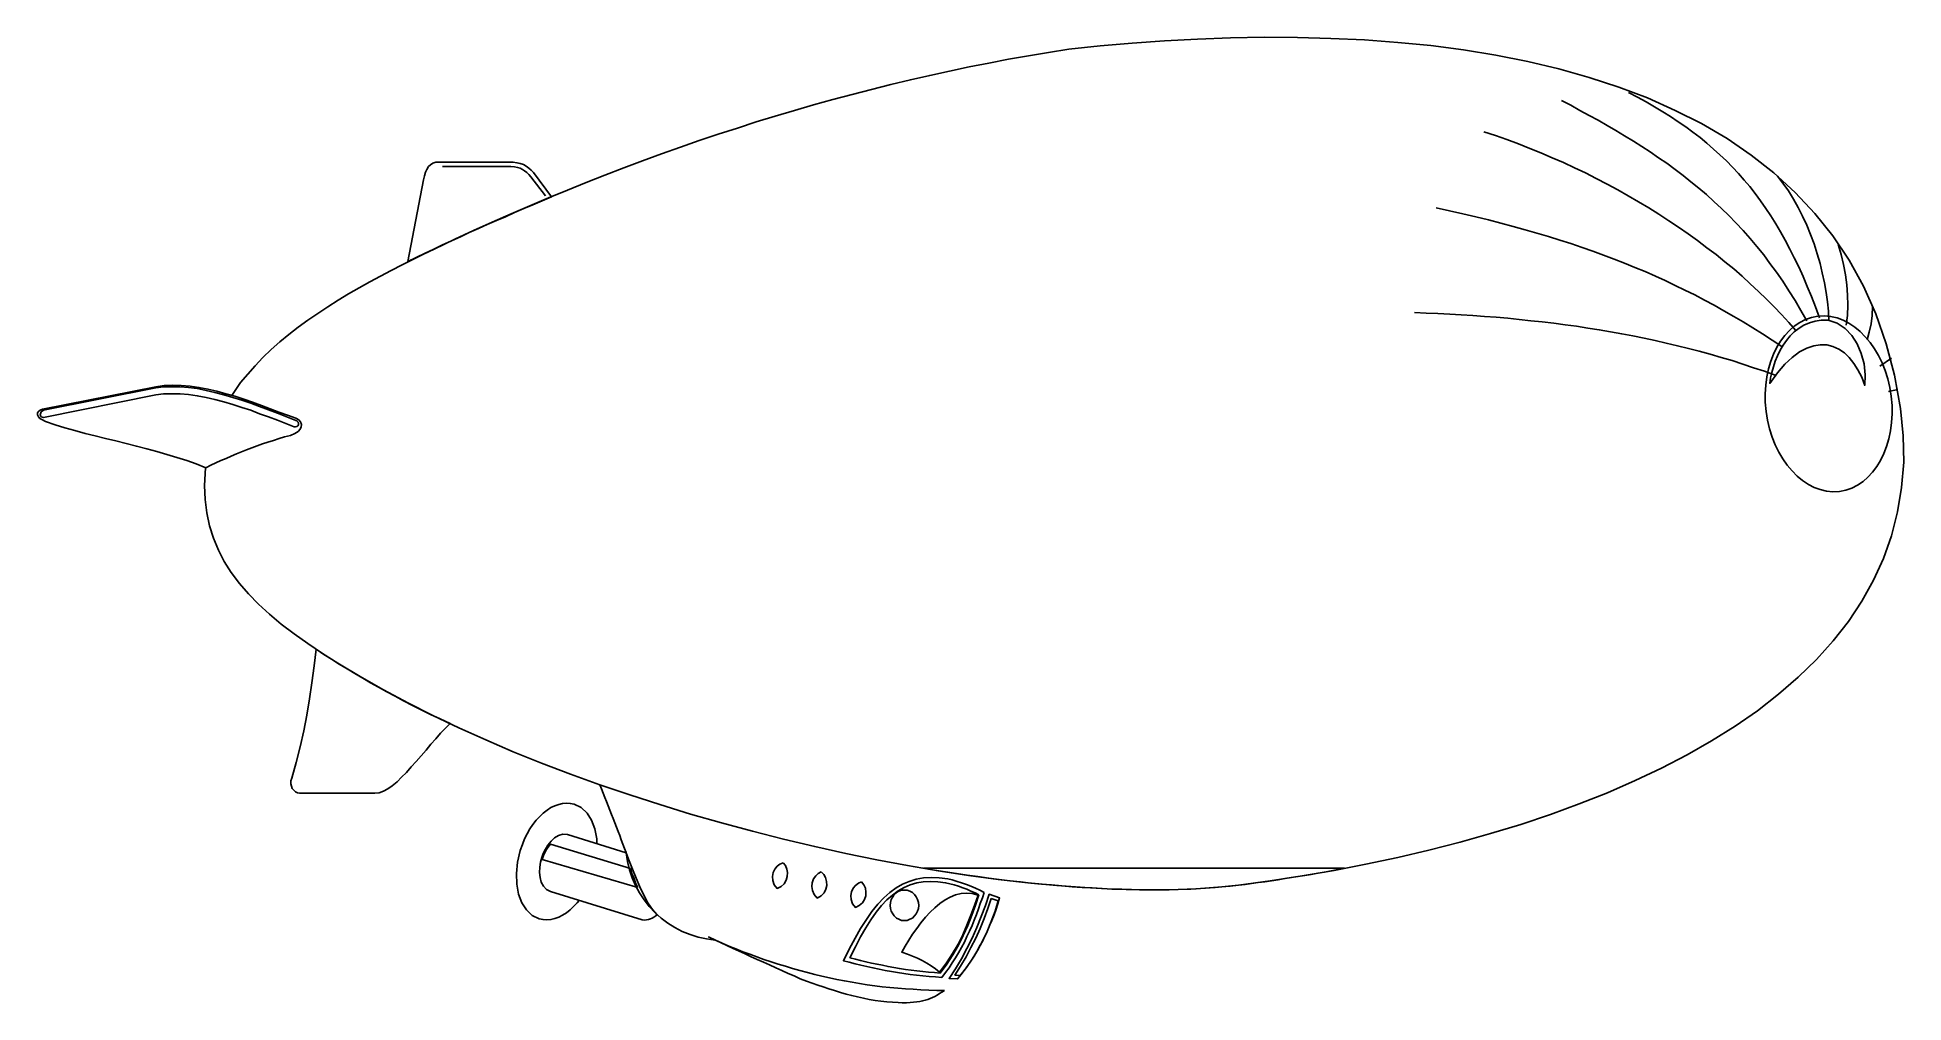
# Model space of a CAD drawing. Header units: millimetres. Extents: x -2000.9 to -1982.1, y 1750.1 to 1759.8.
import ezdxf

# ---------------------------------------------------------------- set-up
doc = ezdxf.new("R2010")
doc.units = ezdxf.units.MM
doc.header["$LTSCALE"] = 10
doc.layers.add('Aeronaves', color=2, linetype='Continuous')

msp = doc.modelspace()

# ---------------------------------------------------------------- linework, layer by layer
at = {"layer": 'Aeronaves'}
for points in [[(-1998.899, 1756.241), (-1998.874, 1756.279), (-1998.811, 1756.37), (-1998.739, 1756.456), (-1998.666, 1756.54), (-1998.587, 1756.624), (-1998.503, 1756.703), (-1998.417, 1756.779), (-1998.325, 1756.855), (-1998.231, 1756.927), (-1998.135, 1756.998), (-1998.036, 1757.066), (-1997.934, 1757.132), (-1997.83, 1757.198), (-1997.726, 1757.262), (-1997.619, 1757.323), (-1997.512, 1757.384), (-1997.403, 1757.44), (-1997.296, 1757.498), (-1997.187, 1757.554), (-1997.078, 1757.607), (-1996.971, 1757.661), (-1996.864, 1757.712), (-1996.76, 1757.762), (-1996.656, 1757.813), (-1996.468, 1757.9), (-1996.28, 1757.984), (-1996.089, 1758.067), (-1995.901, 1758.149), (-1995.713, 1758.228), (-1995.525, 1758.306), (-1995.335, 1758.383), (-1995.147, 1758.456), (-1994.956, 1758.53), (-1994.768, 1758.601), (-1994.577, 1758.672), (-1994.387, 1758.738), (-1994.199, 1758.804), (-1994.008, 1758.87), (-1993.815, 1758.931), (-1993.624, 1758.992), (-1993.434, 1759.051), (-1993.241, 1759.109), (-1993.048, 1759.165), (-1992.855, 1759.218), (-1992.661, 1759.269), (-1992.466, 1759.32), (-1992.27, 1759.368), (-1992.074, 1759.417), (-1991.879, 1759.46), (-1991.681, 1759.503), (-1991.482, 1759.546), (-1991.284, 1759.584), (-1991.086, 1759.623), (-1990.885, 1759.658), (-1990.685, 1759.691), (-1990.481, 1759.724), (-1990.166, 1759.757), (-1989.844, 1759.785), (-1989.518, 1759.808), (-1989.188, 1759.826), (-1988.853, 1759.838), (-1988.517, 1759.844), (-1988.179, 1759.841), (-1987.844, 1759.833), (-1987.506, 1759.818), (-1987.17, 1759.793), (-1986.838, 1759.76), (-1986.51, 1759.717), (-1986.185, 1759.663), (-1985.864, 1759.6), (-1985.552, 1759.526), (-1985.247, 1759.44), (-1984.95, 1759.343), (-1984.66, 1759.234), (-1984.383, 1759.109), (-1984.116, 1758.975), (-1983.86, 1758.825), (-1983.618, 1758.659), (-1983.389, 1758.479), (-1983.176, 1758.283), (-1982.978, 1758.072), (-1982.797, 1757.846), (-1982.632, 1757.602), (-1982.487, 1757.341), (-1982.363, 1757.061), (-1982.259, 1756.761), (-1982.175, 1756.446), (-1982.114, 1756.108)], [(-1983.059, 1756.99), (-1983.118, 1757.094), (-1983.176, 1757.196), (-1983.237, 1757.292), (-1983.298, 1757.389), (-1983.361, 1757.48), (-1983.428, 1757.569), (-1983.491, 1757.656), (-1983.56, 1757.74), (-1983.628, 1757.821), (-1983.699, 1757.9), (-1983.771, 1757.976), (-1983.842, 1758.05), (-1983.915, 1758.123), (-1983.992, 1758.192), (-1984.068, 1758.261), (-1984.144, 1758.327), (-1984.223, 1758.39), (-1984.302, 1758.454), (-1984.383, 1758.515), (-1984.464, 1758.576), (-1984.548, 1758.632), (-1984.632, 1758.69), (-1984.716, 1758.746), (-1984.802, 1758.799), (-1984.891, 1758.853), (-1984.978, 1758.906), (-1985.066, 1758.957), (-1985.158, 1759.01), (-1985.247, 1759.058), (-1985.341, 1759.109), (-1985.432, 1759.16), (-1985.526, 1759.208)], [(-1982.929, 1757.023), (-1982.97, 1757.132), (-1983.011, 1757.237), (-1983.054, 1757.338), (-1983.095, 1757.437), (-1983.138, 1757.534), (-1983.184, 1757.625), (-1983.229, 1757.714), (-1983.275, 1757.803), (-1983.321, 1757.887), (-1983.369, 1757.968), (-1983.42, 1758.047), (-1983.471, 1758.123), (-1983.524, 1758.2), (-1983.577, 1758.271), (-1983.631, 1758.342), (-1983.689, 1758.408), (-1983.745, 1758.474), (-1983.806, 1758.538), (-1983.867, 1758.601), (-1983.931, 1758.662), (-1983.997, 1758.72), (-1984.063, 1758.779), (-1984.131, 1758.835), (-1984.203, 1758.888), (-1984.276, 1758.942), (-1984.35, 1758.995), (-1984.429, 1759.046), (-1984.507, 1759.094), (-1984.589, 1759.145), (-1984.675, 1759.193), (-1984.762, 1759.241), (-1984.85, 1759.287)], [(-1983.171, 1756.896), (-1983.239, 1756.975), (-1983.313, 1757.056), (-1983.387, 1757.132), (-1983.463, 1757.211), (-1983.544, 1757.287), (-1983.626, 1757.364), (-1983.707, 1757.44), (-1983.793, 1757.513), (-1983.882, 1757.585), (-1983.971, 1757.658), (-1984.063, 1757.727), (-1984.157, 1757.798), (-1984.251, 1757.867), (-1984.347, 1757.933), (-1984.446, 1757.999), (-1984.546, 1758.065), (-1984.647, 1758.128), (-1984.751, 1758.189), (-1984.856, 1758.25), (-1984.96, 1758.309), (-1985.066, 1758.367), (-1985.176, 1758.423), (-1985.285, 1758.479), (-1985.394, 1758.532), (-1985.506, 1758.583), (-1985.618, 1758.632), (-1985.732, 1758.68), (-1985.844, 1758.726), (-1985.958, 1758.771), (-1986.075, 1758.814), (-1986.19, 1758.855), (-1986.306, 1758.893)], [(-1995.685, 1758.238), (-1995.866, 1758.482), (-1995.888, 1758.507), (-1995.914, 1758.527), (-1995.939, 1758.548), (-1995.967, 1758.563), (-1995.998, 1758.573), (-1996.033, 1758.581), (-1996.071, 1758.586), (-1996.117, 1758.588), (-1996.819, 1758.588), (-1996.849, 1758.586), (-1996.877, 1758.576), (-1996.9, 1758.56), (-1996.92, 1758.543), (-1996.938, 1758.515), (-1996.951, 1758.487), (-1996.963, 1758.451), (-1996.971, 1758.41), (-1997.131, 1757.587), (-1997.045, 1757.628), (-1996.956, 1757.671), (-1996.869, 1757.712), (-1996.78, 1757.755), (-1996.691, 1757.796), (-1996.6, 1757.836), (-1996.511, 1757.879), (-1996.42, 1757.92), (-1996.331, 1757.961), (-1996.239, 1758.001), (-1996.148, 1758.039), (-1996.056, 1758.08), (-1995.962, 1758.121), (-1995.871, 1758.159), (-1995.779, 1758.2), (-1995.685, 1758.238)], [(-1995.746, 1758.25), (-1995.891, 1758.441), (-1995.911, 1758.464), (-1995.932, 1758.484), (-1995.955, 1758.502), (-1995.975, 1758.515), (-1995.998, 1758.527), (-1996.026, 1758.535), (-1996.056, 1758.54), (-1996.092, 1758.543), (-1996.78, 1758.543)], [(-1982.835, 1756.998), (-1982.841, 1757.089), (-1982.851, 1757.183), (-1982.863, 1757.277), (-1982.881, 1757.374), (-1982.902, 1757.473), (-1982.924, 1757.569), (-1982.952, 1757.666), (-1982.985, 1757.765), (-1983.021, 1757.859), (-1983.059, 1757.953), (-1983.1, 1758.045), (-1983.145, 1758.131), (-1983.191, 1758.217), (-1983.242, 1758.299), (-1983.298, 1758.375), (-1983.354, 1758.446)], [(-1983.308, 1756.733), (-1983.405, 1756.797), (-1983.504, 1756.86), (-1983.6, 1756.921), (-1983.697, 1756.98), (-1983.793, 1757.036), (-1983.893, 1757.092), (-1983.989, 1757.148), (-1984.086, 1757.198), (-1984.185, 1757.252), (-1984.284, 1757.3), (-1984.383, 1757.348), (-1984.482, 1757.397), (-1984.581, 1757.442), (-1984.683, 1757.486), (-1984.787, 1757.529), (-1984.891, 1757.572), (-1984.995, 1757.613), (-1985.102, 1757.653), (-1985.209, 1757.691), (-1985.318, 1757.729), (-1985.43, 1757.768), (-1985.542, 1757.803), (-1985.656, 1757.839), (-1985.773, 1757.874), (-1985.892, 1757.907), (-1986.012, 1757.94), (-1986.134, 1757.973), (-1986.261, 1758.006), (-1986.388, 1758.037), (-1986.517, 1758.067), (-1986.652, 1758.098), (-1986.787, 1758.128)], [(-1982.663, 1756.947), (-1982.65, 1757.046), (-1982.645, 1757.148), (-1982.647, 1757.249), (-1982.655, 1757.353), (-1982.668, 1757.455), (-1982.688, 1757.557), (-1982.711, 1757.658), (-1982.741, 1757.76)], [(-1982.452, 1756.799), (-1982.429, 1756.878), (-1982.411, 1756.962), (-1982.401, 1757.046), (-1982.398, 1757.135)], [(-1983.377, 1756.446), (-1983.483, 1756.484), (-1983.593, 1756.52), (-1983.702, 1756.556), (-1983.809, 1756.591), (-1983.918, 1756.624), (-1984.03, 1756.655), (-1984.139, 1756.685), (-1984.248, 1756.713), (-1984.36, 1756.741), (-1984.472, 1756.766), (-1984.584, 1756.792), (-1984.695, 1756.817), (-1984.807, 1756.84), (-1984.919, 1756.86), (-1985.033, 1756.881), (-1985.145, 1756.901), (-1985.26, 1756.919), (-1985.374, 1756.937), (-1985.488, 1756.952), (-1985.603, 1756.967), (-1985.72, 1756.98), (-1985.834, 1756.993), (-1985.951, 1757.005), (-1986.065, 1757.018), (-1986.182, 1757.028), (-1986.299, 1757.036), (-1986.416, 1757.046), (-1986.533, 1757.051), (-1986.65, 1757.059), (-1986.769, 1757.064), (-1986.886, 1757.069), (-1987.005, 1757.074)], [(-1982.947, 1757.038), (-1983.011, 1757.026), (-1983.072, 1757.005), (-1983.128, 1756.975), (-1983.184, 1756.939), (-1983.232, 1756.893), (-1983.28, 1756.845), (-1983.321, 1756.787), (-1983.359, 1756.726), (-1983.392, 1756.657), (-1983.42, 1756.586), (-1983.443, 1756.51), (-1983.461, 1756.428), (-1983.471, 1756.345), (-1983.476, 1756.258), (-1983.476, 1756.172), (-1983.468, 1756.08), (-1983.453, 1755.991), (-1983.433, 1755.905), (-1983.407, 1755.821), (-1983.377, 1755.745), (-1983.339, 1755.671), (-1983.3, 1755.603), (-1983.255, 1755.539), (-1983.206, 1755.481), (-1983.156, 1755.43), (-1983.1, 1755.384), (-1983.041, 1755.346), (-1982.983, 1755.316), (-1982.922, 1755.293), (-1982.858, 1755.277), (-1982.795, 1755.272), (-1982.729, 1755.275), (-1982.665, 1755.288), (-1982.604, 1755.308), (-1982.548, 1755.338), (-1982.492, 1755.374), (-1982.444, 1755.42), (-1982.396, 1755.468), (-1982.355, 1755.526), (-1982.317, 1755.587), (-1982.284, 1755.656), (-1982.256, 1755.727), (-1982.233, 1755.803), (-1982.215, 1755.885), (-1982.205, 1755.969), (-1982.2, 1756.055), (-1982.2, 1756.141), (-1982.208, 1756.233), (-1982.223, 1756.322), (-1982.243, 1756.408), (-1982.269, 1756.492), (-1982.299, 1756.568), (-1982.337, 1756.642), (-1982.376, 1756.711), (-1982.421, 1756.774), (-1982.47, 1756.832), (-1982.52, 1756.883), (-1982.576, 1756.929), (-1982.635, 1756.967), (-1982.693, 1756.998), (-1982.754, 1757.021), (-1982.818, 1757.036), (-1982.881, 1757.041), (-1982.947, 1757.038)], [(-1982.843, 1756.998), (-1982.752, 1756.967), (-1982.673, 1756.914), (-1982.604, 1756.845), (-1982.551, 1756.759), (-1982.51, 1756.662), (-1982.482, 1756.558), (-1982.472, 1756.449), (-1982.475, 1756.342), (-1982.505, 1756.423), (-1982.543, 1756.497), (-1982.584, 1756.563), (-1982.63, 1756.622), (-1982.68, 1756.67), (-1982.736, 1756.708), (-1982.795, 1756.733), (-1982.856, 1756.749), (-1982.922, 1756.751), (-1982.988, 1756.741), (-1983.059, 1756.718), (-1983.13, 1756.68), (-1983.204, 1756.624), (-1983.278, 1756.556), (-1983.354, 1756.467), (-1983.43, 1756.362), (-1983.422, 1756.418), (-1983.41, 1756.472), (-1983.394, 1756.53), (-1983.377, 1756.586), (-1983.354, 1756.639), (-1983.326, 1756.695), (-1983.295, 1756.746), (-1983.262, 1756.794), (-1983.224, 1756.84), (-1983.184, 1756.881), (-1983.135, 1756.916), (-1983.087, 1756.947), (-1983.031, 1756.97), (-1982.973, 1756.987), (-1982.912, 1756.998), (-1982.843, 1756.998)], [(-1982.322, 1756.535), (-1982.205, 1756.617)], [(-1998.257, 1756.012), (-1998.226, 1755.994), (-1998.208, 1755.974), (-1998.198, 1755.948), (-1998.201, 1755.925), (-1998.214, 1755.9), (-1998.234, 1755.877), (-1998.267, 1755.857), (-1998.31, 1755.839), (-1998.369, 1755.824), (-1998.424, 1755.806), (-1998.48, 1755.788), (-1998.536, 1755.77), (-1998.592, 1755.753), (-1998.645, 1755.735), (-1998.699, 1755.714), (-1998.752, 1755.694), (-1998.803, 1755.674), (-1998.854, 1755.653), (-1998.907, 1755.631), (-1998.958, 1755.608), (-1999.009, 1755.585), (-1999.06, 1755.562), (-1999.11, 1755.539), (-1999.161, 1755.514), (-1999.258, 1755.552), (-1999.354, 1755.585), (-1999.454, 1755.618), (-1999.553, 1755.648), (-1999.654, 1755.676), (-1999.756, 1755.704), (-1999.86, 1755.73), (-1999.964, 1755.758), (-2000.066, 1755.783), (-2000.17, 1755.808), (-2000.274, 1755.834), (-2000.376, 1755.859), (-2000.478, 1755.887), (-2000.579, 1755.915), (-2000.678, 1755.946), (-2000.775, 1755.979), (-2000.805, 1755.994), (-2000.831, 1756.009), (-2000.846, 1756.027), (-2000.854, 1756.047), (-2000.856, 1756.065), (-2000.846, 1756.08), (-2000.828, 1756.093), (-2000.803, 1756.103), (-1999.664, 1756.329), (-1999.581, 1756.34), (-1999.494, 1756.345), (-1999.408, 1756.342), (-1999.319, 1756.334), (-1999.23, 1756.322), (-1999.141, 1756.304), (-1999.05, 1756.284), (-1998.961, 1756.258), (-1998.869, 1756.233), (-1998.78, 1756.202), (-1998.691, 1756.172), (-1998.602, 1756.139), (-1998.513, 1756.106), (-1998.427, 1756.073), (-1998.341, 1756.042), (-1998.257, 1756.012)], [(-2000.793, 1756.019), (-1999.664, 1756.246), (-1999.586, 1756.256), (-1999.504, 1756.258), (-1999.42, 1756.258), (-1999.334, 1756.251), (-1999.248, 1756.238), (-1999.159, 1756.22), (-1999.07, 1756.2), (-1998.981, 1756.177), (-1998.889, 1756.149), (-1998.8, 1756.121), (-1998.709, 1756.091), (-1998.62, 1756.057), (-1998.531, 1756.024), (-1998.442, 1755.991), (-1998.356, 1755.958), (-1998.272, 1755.925), (-1998.259, 1755.925), (-1998.247, 1755.928), (-1998.236, 1755.936), (-1998.229, 1755.946), (-1998.229, 1755.956), (-1998.234, 1755.971), (-1998.247, 1755.984), (-1998.272, 1755.997), (-1998.356, 1756.03), (-1998.442, 1756.063), (-1998.531, 1756.096), (-1998.62, 1756.129), (-1998.709, 1756.162), (-1998.8, 1756.192), (-1998.889, 1756.22), (-1998.981, 1756.248), (-1999.07, 1756.271), (-1999.159, 1756.291), (-1999.248, 1756.309), (-1999.334, 1756.322), (-1999.42, 1756.329), (-1999.504, 1756.329), (-1999.586, 1756.327), (-1999.664, 1756.317), (-2000.793, 1756.091), (-2000.818, 1756.075), (-2000.826, 1756.047), (-2000.818, 1756.027), (-2000.793, 1756.019)], [(-1982.236, 1756.279), (-1982.142, 1756.299)], [(-1982.114, 1756.108), (-1982.088, 1755.834), (-1982.083, 1755.57), (-1982.104, 1755.316), (-1982.144, 1755.069), (-1982.205, 1754.83), (-1982.287, 1754.601), (-1982.386, 1754.383), (-1982.505, 1754.17), (-1982.64, 1753.966), (-1982.792, 1753.771), (-1982.96, 1753.585), (-1983.145, 1753.405), (-1983.341, 1753.235), (-1983.555, 1753.069), (-1983.778, 1752.914), (-1984.015, 1752.767), (-1984.261, 1752.625), (-1984.518, 1752.49), (-1984.784, 1752.366), (-1985.061, 1752.244), (-1985.346, 1752.132), (-1985.636, 1752.025), (-1985.935, 1751.926), (-1986.238, 1751.834), (-1986.545, 1751.748), (-1986.858, 1751.667), (-1987.173, 1751.593), (-1987.493, 1751.527), (-1987.811, 1751.463), (-1988.133, 1751.408), (-1988.454, 1751.359), (-1988.774, 1751.314), (-1989.008, 1751.291), (-1989.252, 1751.275), (-1989.506, 1751.268), (-1989.77, 1751.268), (-1990.039, 1751.275), (-1990.319, 1751.291), (-1990.603, 1751.311), (-1990.893, 1751.339), (-1991.19, 1751.372), (-1991.49, 1751.413), (-1991.795, 1751.458), (-1992.102, 1751.512), (-1992.412, 1751.57), (-1992.725, 1751.634), (-1993.037, 1751.702), (-1993.35, 1751.776), (-1993.663, 1751.857), (-1993.975, 1751.941), (-1994.285, 1752.03), (-1994.593, 1752.124), (-1994.898, 1752.223), (-1995.197, 1752.325), (-1995.492, 1752.432), (-1995.784, 1752.541), (-1996.069, 1752.655), (-1996.346, 1752.775), (-1996.615, 1752.897), (-1996.879, 1753.021), (-1997.131, 1753.148), (-1997.375, 1753.278), (-1997.609, 1753.412), (-1997.832, 1753.547), (-1997.987, 1753.646), (-1998.135, 1753.745), (-1998.272, 1753.842), (-1998.402, 1753.941), (-1998.521, 1754.04), (-1998.633, 1754.142), (-1998.732, 1754.246), (-1998.823, 1754.35), (-1998.905, 1754.459), (-1998.976, 1754.571), (-1999.034, 1754.685), (-1999.085, 1754.805), (-1999.123, 1754.929), (-1999.151, 1755.059), (-1999.169, 1755.194), (-1999.174, 1755.336), (-1999.169, 1755.453), (-1999.163, 1755.515)], [(-1996.704, 1752.94), (-1996.752, 1752.894), (-1996.801, 1752.843), (-1996.849, 1752.787), (-1996.897, 1752.731), (-1996.946, 1752.673), (-1996.996, 1752.615), (-1997.045, 1752.559), (-1997.095, 1752.503), (-1997.144, 1752.449), (-1997.192, 1752.399), (-1997.238, 1752.353), (-1997.286, 1752.315), (-1997.332, 1752.284), (-1997.375, 1752.259), (-1997.418, 1752.244), (-1997.461, 1752.238), (-1998.216, 1752.238), (-1998.239, 1752.244), (-1998.259, 1752.254), (-1998.277, 1752.269), (-1998.292, 1752.287), (-1998.3, 1752.31), (-1998.305, 1752.335), (-1998.305, 1752.363), (-1998.297, 1752.391), (-1998.252, 1752.548), (-1998.211, 1752.706), (-1998.175, 1752.866), (-1998.145, 1753.026), (-1998.117, 1753.189), (-1998.094, 1753.351), (-1998.071, 1753.519), (-1998.053, 1753.687), (-1997.975, 1753.636), (-1997.896, 1753.588), (-1997.82, 1753.539), (-1997.741, 1753.491), (-1997.662, 1753.445), (-1997.583, 1753.397), (-1997.505, 1753.351), (-1997.423, 1753.306), (-1997.342, 1753.26), (-1997.258, 1753.214), (-1997.172, 1753.168), (-1997.083, 1753.123), (-1996.994, 1753.077), (-1996.9, 1753.031), (-1996.803, 1752.986), (-1996.704, 1752.94)], [(-1995.457, 1752.129), (-1995.495, 1752.137), (-1995.533, 1752.139), (-1995.573, 1752.137), (-1995.612, 1752.127), (-1995.652, 1752.111), (-1995.69, 1752.094), (-1995.728, 1752.068), (-1995.767, 1752.038), (-1995.802, 1752.005), (-1995.838, 1751.967), (-1995.871, 1751.926), (-1995.901, 1751.88), (-1995.929, 1751.829), (-1995.955, 1751.779), (-1995.977, 1751.723), (-1995.998, 1751.664), (-1996.026, 1751.545), (-1996.038, 1751.43), (-1996.033, 1751.324), (-1996.016, 1751.225), (-1995.983, 1751.136), (-1995.937, 1751.065), (-1995.878, 1751.009), (-1995.807, 1750.976), (-1995.769, 1750.968), (-1995.731, 1750.965), (-1995.69, 1750.968), (-1995.652, 1750.978), (-1995.612, 1750.993), (-1995.573, 1751.011), (-1995.535, 1751.037), (-1995.497, 1751.067), (-1995.462, 1751.1), (-1995.426, 1751.138), (-1995.407, 1751.161)], [(-1995.228, 1751.732), (-1995.23, 1751.781), (-1995.248, 1751.88), (-1995.281, 1751.969), (-1995.327, 1752.04), (-1995.385, 1752.096), (-1995.457, 1752.129)], [(-1994.621, 1751.016), (-1994.636, 1751.006), (-1994.654, 1750.993), (-1994.671, 1750.983), (-1994.689, 1750.976), (-1994.709, 1750.968), (-1994.73, 1750.965), (-1994.75, 1750.963), (-1994.773, 1750.965), (-1995.695, 1751.25), (-1995.736, 1751.27), (-1995.764, 1751.303), (-1995.787, 1751.344), (-1995.8, 1751.392), (-1995.805, 1751.443), (-1995.802, 1751.496), (-1995.794, 1751.547), (-1995.782, 1751.593), (-1995.767, 1751.634), (-1995.746, 1751.677), (-1995.721, 1751.718), (-1995.688, 1751.758), (-1995.655, 1751.791), (-1995.614, 1751.814), (-1995.571, 1751.827), (-1995.525, 1751.824), (-1994.933, 1751.641), (-1994.903, 1751.56), (-1994.87, 1751.474), (-1994.834, 1751.385), (-1994.796, 1751.296), (-1994.755, 1751.212), (-1994.715, 1751.136), (-1994.669, 1751.07), (-1994.621, 1751.016)], [(-1994.816, 1751.291), (-1995.777, 1751.573), (-1995.772, 1751.593), (-1995.764, 1751.613), (-1995.754, 1751.634), (-1995.744, 1751.654), (-1995.733, 1751.674), (-1995.721, 1751.692), (-1995.708, 1751.71), (-1995.693, 1751.728), (-1994.89, 1751.481), (-1994.875, 1751.433), (-1994.857, 1751.387), (-1994.839, 1751.339), (-1994.816, 1751.291)], [(-1993.355, 1751.54), (-1993.386, 1751.527), (-1993.414, 1751.504), (-1993.439, 1751.474), (-1993.454, 1751.441), (-1993.462, 1751.4), (-1993.459, 1751.362), (-1993.444, 1751.319), (-1993.416, 1751.281), (-1993.375, 1751.301), (-1993.345, 1751.329), (-1993.325, 1751.364), (-1993.314, 1751.402), (-1993.312, 1751.441), (-1993.317, 1751.476), (-1993.332, 1751.512), (-1993.355, 1751.54)], [(-1992.971, 1751.448), (-1993.002, 1751.433), (-1993.027, 1751.408), (-1993.05, 1751.377), (-1993.063, 1751.339), (-1993.065, 1751.301), (-1993.06, 1751.26), (-1993.043, 1751.22), (-1993.012, 1751.184), (-1992.971, 1751.207), (-1992.943, 1751.237), (-1992.926, 1751.273), (-1992.916, 1751.311), (-1992.918, 1751.352), (-1992.928, 1751.39), (-1992.946, 1751.423), (-1992.971, 1751.448)], [(-1991.333, 1751.242), (-1991.35, 1751.186), (-1991.371, 1751.131), (-1991.388, 1751.075), (-1991.409, 1751.019), (-1991.432, 1750.963), (-1991.454, 1750.907), (-1991.48, 1750.851), (-1991.505, 1750.798), (-1991.531, 1750.742), (-1991.559, 1750.688), (-1991.589, 1750.635), (-1991.62, 1750.584), (-1991.653, 1750.533), (-1991.686, 1750.483), (-1991.721, 1750.434), (-1991.759, 1750.386), (-1991.823, 1750.391), (-1991.886, 1750.396), (-1991.95, 1750.401), (-1992.013, 1750.409), (-1992.077, 1750.417), (-1992.141, 1750.427), (-1992.204, 1750.437), (-1992.265, 1750.447), (-1992.329, 1750.457), (-1992.39, 1750.47), (-1992.451, 1750.483), (-1992.512, 1750.495), (-1992.572, 1750.508), (-1992.631, 1750.523), (-1992.689, 1750.539), (-1992.748, 1750.554), (-1992.689, 1750.671), (-1992.631, 1750.78), (-1992.575, 1750.879), (-1992.517, 1750.968), (-1992.461, 1751.049), (-1992.402, 1751.123), (-1992.341, 1751.186), (-1992.28, 1751.24), (-1992.219, 1751.286), (-1992.153, 1751.324), (-1992.087, 1751.352), (-1992.016, 1751.375), (-1991.942, 1751.387), (-1991.866, 1751.392), (-1991.785, 1751.387), (-1991.698, 1751.377), (-1991.653, 1751.367), (-1991.604, 1751.352), (-1991.559, 1751.336), (-1991.51, 1751.321), (-1991.465, 1751.303), (-1991.419, 1751.283), (-1991.376, 1751.263), (-1991.333, 1751.242)], [(-1991.386, 1751.217), (-1991.419, 1751.113), (-1991.457, 1751.011), (-1991.498, 1750.907), (-1991.543, 1750.808), (-1991.592, 1750.709), (-1991.648, 1750.612), (-1991.709, 1750.518), (-1991.775, 1750.429), (-1991.833, 1750.434), (-1991.892, 1750.439), (-1991.95, 1750.445), (-1992.008, 1750.452), (-1992.067, 1750.46), (-1992.125, 1750.467), (-1992.184, 1750.475), (-1992.24, 1750.485), (-1992.298, 1750.495), (-1992.354, 1750.508), (-1992.41, 1750.518), (-1992.466, 1750.531), (-1992.522, 1750.544), (-1992.575, 1750.556), (-1992.628, 1750.569), (-1992.682, 1750.584), (-1992.628, 1750.694), (-1992.575, 1750.793), (-1992.524, 1750.884), (-1992.471, 1750.965), (-1992.42, 1751.042), (-1992.364, 1751.108), (-1992.311, 1751.166), (-1992.255, 1751.214), (-1992.196, 1751.258), (-1992.138, 1751.291), (-1992.077, 1751.319), (-1992.011, 1751.336), (-1991.945, 1751.349), (-1991.874, 1751.352), (-1991.8, 1751.349), (-1991.721, 1751.339), (-1991.678, 1751.329), (-1991.635, 1751.316), (-1991.592, 1751.303), (-1991.548, 1751.288), (-1991.505, 1751.273), (-1991.465, 1751.255), (-1991.424, 1751.237), (-1991.386, 1751.217)], [(-1992.565, 1751.347), (-1992.598, 1751.334), (-1992.628, 1751.311), (-1992.651, 1751.283), (-1992.667, 1751.247), (-1992.674, 1751.209), (-1992.669, 1751.169), (-1992.656, 1751.128), (-1992.628, 1751.09), (-1992.588, 1751.11), (-1992.557, 1751.136), (-1992.537, 1751.169), (-1992.524, 1751.207), (-1992.522, 1751.245), (-1992.527, 1751.283), (-1992.542, 1751.319), (-1992.565, 1751.347)], [(-1987.709, 1751.484), (-1987.775, 1751.471), (-1987.841, 1751.458), (-1987.91, 1751.446), (-1987.976, 1751.436), (-1988.042, 1751.423), (-1988.108, 1751.413), (-1988.177, 1751.4), (-1988.243, 1751.39), (-1988.309, 1751.38), (-1988.375, 1751.369), (-1988.441, 1751.359), (-1988.51, 1751.349), (-1988.576, 1751.341), (-1988.642, 1751.331), (-1988.708, 1751.321), (-1988.774, 1751.314), (-1988.858, 1751.303), (-1988.942, 1751.296), (-1989.025, 1751.291), (-1989.114, 1751.283), (-1989.201, 1751.278), (-1989.29, 1751.275), (-1989.381, 1751.27), (-1989.473, 1751.268), (-1989.567, 1751.268), (-1989.661, 1751.268), (-1989.755, 1751.268), (-1989.851, 1751.27), (-1989.948, 1751.273), (-1990.047, 1751.275), (-1990.146, 1751.281), (-1990.245, 1751.286), (-1990.347, 1751.291), (-1990.448, 1751.298), (-1990.55, 1751.306), (-1990.654, 1751.316), (-1990.756, 1751.324), (-1990.862, 1751.334), (-1990.967, 1751.347), (-1991.073, 1751.359), (-1991.18, 1751.372), (-1991.287, 1751.385), (-1991.396, 1751.4), (-1991.503, 1751.415), (-1991.612, 1751.43), (-1991.721, 1751.448), (-1991.833, 1751.466), (-1991.942, 1751.484), (-1987.709, 1751.484)], [(-1992.135, 1751.265), (-1992.163, 1751.263), (-1992.191, 1751.253), (-1992.214, 1751.24), (-1992.237, 1751.22), (-1992.252, 1751.197), (-1992.268, 1751.171), (-1992.275, 1751.141), (-1992.278, 1751.11), (-1992.275, 1751.08), (-1992.268, 1751.052), (-1992.252, 1751.026), (-1992.237, 1751.004), (-1992.214, 1750.983), (-1992.191, 1750.971), (-1992.163, 1750.96), (-1992.135, 1750.958), (-1992.107, 1750.96), (-1992.08, 1750.971), (-1992.054, 1750.983), (-1992.034, 1751.004), (-1992.016, 1751.026), (-1992.003, 1751.052), (-1991.993, 1751.08), (-1991.991, 1751.11), (-1991.993, 1751.141), (-1992.003, 1751.171), (-1992.016, 1751.197), (-1992.034, 1751.22), (-1992.054, 1751.24), (-1992.08, 1751.253), (-1992.107, 1751.263), (-1992.135, 1751.265)], [(-1991.394, 1751.214), (-1991.452, 1751.23), (-1991.508, 1751.235), (-1991.564, 1751.23), (-1991.62, 1751.217), (-1991.673, 1751.194), (-1991.726, 1751.166), (-1991.777, 1751.131), (-1991.828, 1751.087), (-1991.876, 1751.042), (-1991.922, 1750.991), (-1991.968, 1750.935), (-1992.011, 1750.879), (-1992.052, 1750.821), (-1992.09, 1750.76), (-1992.128, 1750.699), (-1992.161, 1750.64), (-1992.105, 1750.62), (-1992.052, 1750.6), (-1992.003, 1750.579), (-1991.955, 1750.556), (-1991.909, 1750.531), (-1991.866, 1750.503), (-1991.823, 1750.472), (-1991.782, 1750.439), (-1991.711, 1750.533), (-1991.65, 1750.627), (-1991.594, 1750.721), (-1991.548, 1750.816), (-1991.505, 1750.912), (-1991.467, 1751.011), (-1991.429, 1751.11), (-1991.394, 1751.214)], [(-1991.325, 1750.8), (-1991.35, 1750.749), (-1991.378, 1750.699), (-1991.406, 1750.648), (-1991.434, 1750.6), (-1991.465, 1750.551), (-1991.498, 1750.506), (-1991.531, 1750.46), (-1991.536, 1750.452), (-1991.564, 1750.414), (-1991.599, 1750.371), (-1991.686, 1750.376), (-1991.622, 1750.472), (-1991.561, 1750.574), (-1991.505, 1750.678), (-1991.454, 1750.782), (-1991.406, 1750.889), (-1991.361, 1750.998), (-1991.32, 1751.11), (-1991.282, 1751.222), (-1991.178, 1751.186), (-1991.195, 1751.128), (-1991.213, 1751.072), (-1991.233, 1751.016), (-1991.254, 1750.96), (-1991.277, 1750.907), (-1991.3, 1750.854), (-1991.325, 1750.8), (-1991.325, 1750.8), (-1991.325, 1750.8)], [(-1991.261, 1751.181), (-1991.19, 1751.156), (-1991.223, 1751.052), (-1991.261, 1750.948), (-1991.302, 1750.849), (-1991.348, 1750.752), (-1991.399, 1750.658), (-1991.452, 1750.569), (-1991.51, 1750.485), (-1991.574, 1750.404), (-1991.627, 1750.409), (-1991.569, 1750.498), (-1991.515, 1750.592), (-1991.465, 1750.686), (-1991.416, 1750.78), (-1991.373, 1750.879), (-1991.333, 1750.978), (-1991.294, 1751.08), (-1991.261, 1751.181)], [(-1991.731, 1750.256), (-1991.81, 1750.256), (-1991.889, 1750.259), (-1991.968, 1750.262), (-1992.047, 1750.267), (-1992.123, 1750.272), (-1992.202, 1750.277), (-1992.28, 1750.284), (-1992.357, 1750.292), (-1992.433, 1750.302), (-1992.509, 1750.312), (-1992.585, 1750.325), (-1992.661, 1750.338), (-1992.738, 1750.351), (-1992.814, 1750.366), (-1992.888, 1750.381), (-1992.964, 1750.399), (-1993.037, 1750.417), (-1993.111, 1750.434), (-1993.185, 1750.455), (-1993.259, 1750.475), (-1993.33, 1750.498), (-1993.403, 1750.521), (-1993.475, 1750.544), (-1993.548, 1750.566), (-1993.619, 1750.592), (-1993.688, 1750.62), (-1993.759, 1750.645), (-1993.83, 1750.673), (-1993.899, 1750.701), (-1993.968, 1750.732), (-1994.036, 1750.762), (-1994.105, 1750.793), (-1994.044, 1750.765), (-1993.983, 1750.737), (-1993.922, 1750.706), (-1993.858, 1750.678), (-1993.797, 1750.65), (-1993.736, 1750.622), (-1993.675, 1750.594), (-1993.614, 1750.566), (-1993.553, 1750.539), (-1993.49, 1750.511), (-1993.429, 1750.483), (-1993.368, 1750.455), (-1993.304, 1750.427), (-1993.243, 1750.401), (-1993.182, 1750.373), (-1993.119, 1750.348), (-1993.063, 1750.328), (-1993.007, 1750.307), (-1992.951, 1750.29), (-1992.895, 1750.272), (-1992.837, 1750.254), (-1992.778, 1750.236), (-1992.72, 1750.218), (-1992.664, 1750.203), (-1992.606, 1750.19), (-1992.547, 1750.178), (-1992.489, 1750.165), (-1992.43, 1750.155), (-1992.372, 1750.147), (-1992.313, 1750.142), (-1992.255, 1750.137), (-1992.199, 1750.135), (-1992.156, 1750.132), (-1992.115, 1750.132), (-1992.077, 1750.135), (-1992.044, 1750.137), (-1992.011, 1750.14), (-1991.98, 1750.145), (-1991.952, 1750.15), (-1991.925, 1750.157), (-1991.899, 1750.165), (-1991.874, 1750.173), (-1991.851, 1750.185), (-1991.828, 1750.195), (-1991.805, 1750.208), (-1991.78, 1750.223), (-1991.757, 1750.239), (-1991.731, 1750.256)]]:
    msp.add_lwpolyline(points, dxfattribs=at)
for centre, radius, start, end in [((-2043.808, 1733.135), 52.261, 20.7391, 21.5425), ((-1993.96, 1751.737), 0.978, 185.632, 265.5099)]:
    msp.add_arc(centre, radius, start, end, dxfattribs=at)

doc.saveas('drawing.dxf')
